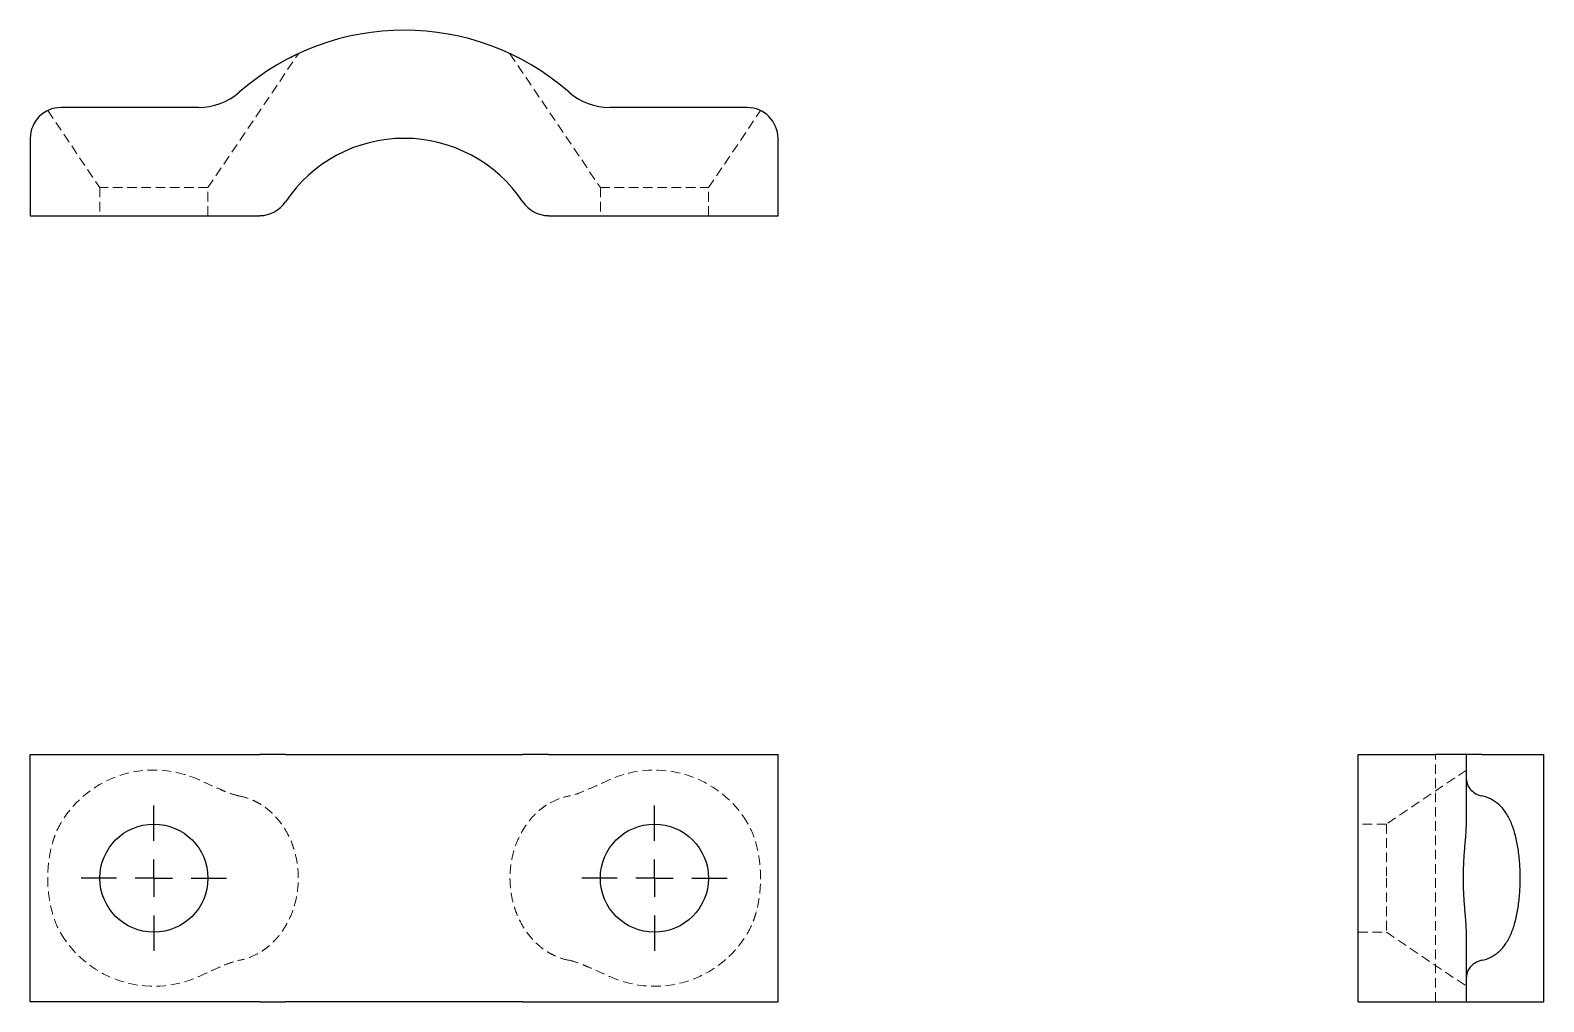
# Model space of a CAD drawing. Header units: millimetres. Extents: x 33 to 235, y 40 to 170.
import ezdxf

# ---------------------------------------------------------------- set-up
doc = ezdxf.new("R2010")
doc.units = ezdxf.units.MM
doc.linetypes.add('HIDDEN', pattern=[1.905, 1.27, -0.635])
doc.layers.add('10', color=7, linetype='Continuous')

# ---------------------------------------------------------------- blocks, each defined once
blk = doc.blocks.new('SW_CENTERMARKSYMBOL_0')
at = {"layer": '10', "color": 0}
for p, q in [((0, 5), (0, 9.73)), ((0, 0), (0, 2.5)), ((-5, 0), (-9.73, 0)), ((0, 0), (-2.5, 0)), ((0, 0), (0, -2.5)), ((0, 0), (2.5, 0)), ((5, 0), (9.73, 0)), ((0, -5), (0, -9.73))]:
    blk.add_line(p, q, dxfattribs=at)
blk = doc.blocks.new('SW_CENTERMARKSYMBOL_1')
at = {"layer": '10', "color": 0}
for p, q in [((0, 5), (0, 9.73)), ((0, 0), (0, 2.5)), ((-5, 0), (-9.73, 0)), ((0, 0), (-2.5, 0)), ((0, 0), (0, -2.5)), ((0, 0), (2.5, 0)), ((5, 0), (9.73, 0)), ((0, -5), (0, -9.73))]:
    blk.add_line(p, q, dxfattribs=at)

msp = doc.modelspace()

# ---------------------------------------------------------------- linework, layer by layer
at = {"color": 7, "linetype": 'HIDDEN', "lineweight": 18}
for p, q in [((56.76, 149.35), (68.85, 167.26)), ((97.15, 167.26), (109.24, 149.35)), ((35.34, 159.66), (42.3, 149.35)), ((123.7, 149.35), (130.66, 159.66)), ((56.76, 149.35), (42.3, 149.35)), ((42.3, 149.35), (42.3, 145.6)), ((56.76, 145.6), (56.76, 149.35)), ((109.24, 149.35), (123.7, 149.35)), ((109.24, 149.35), (109.24, 145.6)), ((123.7, 145.6), (123.7, 149.35)), ((220.93, 40.47), (220.93, 73.53)), ((225.07, 71.46), (214.35, 64.23)), ((214.35, 64.23), (210.6, 64.23)), ((214.35, 64.23), (214.35, 57)), ((214.35, 57), (214.35, 49.77)), ((210.6, 49.77), (214.35, 49.77)), ((214.35, 49.77), (225.07, 42.54))]:
    msp.add_line(p, q, dxfattribs=at)
at = {"color": 7, "linetype": 'Continuous', "lineweight": 25}
for p, q in [((55.49, 160.07), (37.13, 160.07)), ((128.87, 160.07), (110.51, 160.07)), ((33, 155.93), (33, 145.6)), ((133, 145.6), (133, 155.93)), ((33, 145.6), (63.7, 145.6)), ((102.3, 145.6), (133, 145.6)), ((33, 40.47), (33, 73.53)), ((33, 73.53), (63.7, 73.53)), ((67.14, 73.53), (63.7, 73.53)), ((67.14, 73.53), (98.86, 73.53)), ((102.3, 73.53), (98.86, 73.53)), ((102.3, 73.53), (133, 73.53)), ((133, 40.47), (133, 73.53)), ((210.6, 40.47), (210.6, 73.53)), ((210.6, 73.53), (220.93, 73.53)), ((225.07, 73.53), (220.93, 73.53)), ((225.07, 64.45), (225.07, 73.53)), ((227.11, 73.53), (225.07, 73.53)), ((227.11, 73.53), (235.4, 73.53)), ((235.4, 40.47), (235.4, 73.53)), ((225.07, 40.47), (225.07, 49.55)), ((63.7, 40.47), (33, 40.47)), ((63.7, 40.47), (67.14, 40.47)), ((98.86, 40.47), (67.14, 40.47)), ((98.86, 40.47), (102.3, 40.47)), ((102.3, 40.47), (133, 40.47)), ((210.6, 40.47), (220.93, 40.47)), ((220.93, 40.47), (225.07, 40.47)), ((225.07, 40.47), (227.11, 40.47)), ((227.11, 40.47), (235.4, 40.47))]:
    msp.add_line(p, q, dxfattribs=at)
for centre in [(49.53, 57), (116.47, 57)]:
    msp.add_circle(centre, 7.23, dxfattribs=at)
for centre, radius, start, end in [((83, 136.88), 33.52, 48.8308, 131.1692), ((55.49, 168.33), 8.26, 270, 311.1692), ((110.51, 168.33), 8.26, 228.8308, 270), ((37.13, 155.93), 4.13, 90, 180), ((128.87, 155.93), 4.13, 0, 90), ((83, 136.88), 19.06, 33.6781, 146.3219), ((63.7, 149.74), 4.13, 270, 326.3219), ((102.3, 149.74), 4.13, 213.6781, 270)]:
    msp.add_arc(centre, radius, start, end, dxfattribs=at)
at = {"color": 7, "linetype": 'HIDDEN', "lineweight": 18}
for centre, start, end in [((49.53, 57), 65.6439, 148.9973), ((116.47, 57), 31.0027, 114.3561), ((49.53, 57), 211.0027, 294.3561), ((116.47, 57), 245.6439, 328.9973)]:
    msp.add_arc(centre, 14.46, start, end, dxfattribs=at)
for points, knots in [([(68.85, 167.26), (68.82, 167.25), (68.76, 167.22), (68.33, 167.02), (67.74, 166.73), (67.17, 166.43), (66.85, 166.25), (66.69, 166.16)], [0, 0, 0, 0, 0.250535, 0.507881, 0.758524, 0.888018, 1, 1, 1, 1]), ([(60.93, 67.99), (60.53, 68.07), (60.12, 68.2), (59.47, 68.43), (59.25, 68.52), (58.8, 68.7), (58.57, 68.8), (57.88, 69.1), (57.41, 69.31), (56.46, 69.74), (55.98, 69.96), (55.49, 70.18)], [0, 0, 0, 0, 0.25, 0.25, 0.375, 0.375, 0.5, 0.5, 0.75, 0.75, 1, 1, 1, 1]), ([(110.51, 70.18), (110.02, 69.96), (109.54, 69.74), (108.6, 69.31), (108.13, 69.1), (107.2, 68.7), (106.76, 68.51), (105.89, 68.2), (105.46, 68.07), (105.07, 67.99)], [0, 0, 0, 0, 0.25, 0.25, 0.5, 0.5, 0.75, 0.75, 1, 1, 1, 1]), ([(60.93, 67.99), (61.43, 67.9), (61.93, 67.76), (62.68, 67.47), (62.92, 67.35), (63.42, 67.1), (63.67, 66.96), (64.39, 66.5), (64.86, 66.14), (65.51, 65.52), (65.72, 65.3), (66.13, 64.84), (66.33, 64.6), (66.89, 63.84), (67.23, 63.3), (67.66, 62.43), (67.8, 62.13), (68.04, 61.53), (68.15, 61.22), (68.45, 60.28), (68.59, 59.64), (68.74, 58.66), (68.78, 58.33), (68.83, 57.66), (68.85, 57.33), (68.84, 56.33), (68.79, 55.67), (68.6, 54.37), (68.45, 53.73), (68.05, 52.47), (67.81, 51.87), (67.38, 51.01), (67.22, 50.73), (66.89, 50.18), (66.71, 49.92), (66.15, 49.16), (65.74, 48.7), (65.09, 48.08), (64.86, 47.88), (64.4, 47.52), (64.16, 47.35), (63.43, 46.89), (62.94, 46.64), (61.94, 46.24), (61.43, 46.1), (60.93, 46.01)], [0, 0, 0, 0, 0.0625, 0.0625, 0.09375, 0.09375, 0.125, 0.125, 0.1875, 0.1875, 0.21875, 0.21875, 0.25, 0.25, 0.3125, 0.3125, 0.34375, 0.34375, 0.375, 0.375, 0.4375, 0.4375, 0.46875, 0.46875, 0.5, 0.5, 0.5625, 0.5625, 0.625, 0.625, 0.6875, 0.6875, 0.71875, 0.71875, 0.75, 0.75, 0.8125, 0.8125, 0.84375, 0.84375, 0.875, 0.875, 0.9375, 0.9375, 1, 1, 1, 1]), ([(105.07, 46.01), (104.57, 46.1), (104.07, 46.24), (103.32, 46.53), (103.08, 46.65), (102.58, 46.9), (102.33, 47.04), (101.61, 47.5), (101.14, 47.86), (100.49, 48.48), (100.28, 48.7), (99.87, 49.16), (99.67, 49.4), (99.11, 50.16), (98.77, 50.7), (98.34, 51.57), (98.2, 51.87), (97.96, 52.47), (97.85, 52.78), (97.55, 53.72), (97.41, 54.36), (97.26, 55.34), (97.22, 55.67), (97.17, 56.34), (97.15, 56.67), (97.16, 57.67), (97.21, 58.33), (97.4, 59.63), (97.55, 60.27), (97.95, 61.53), (98.19, 62.13), (98.62, 62.99), (98.78, 63.27), (99.11, 63.82), (99.29, 64.08), (99.85, 64.84), (100.26, 65.3), (100.91, 65.92), (101.14, 66.12), (101.6, 66.48), (101.84, 66.65), (102.57, 67.11), (103.06, 67.36), (104.06, 67.76), (104.57, 67.9), (105.07, 67.99)], [0, 0, 0, 0, 0.0625, 0.0625, 0.09375, 0.09375, 0.125, 0.125, 0.1875, 0.1875, 0.21875, 0.21875, 0.25, 0.25, 0.3125, 0.3125, 0.34375, 0.34375, 0.375, 0.375, 0.4375, 0.4375, 0.46875, 0.46875, 0.5, 0.5, 0.5625, 0.5625, 0.625, 0.625, 0.6875, 0.6875, 0.71875, 0.71875, 0.75, 0.75, 0.8125, 0.8125, 0.84375, 0.84375, 0.875, 0.875, 0.9375, 0.9375, 1, 1, 1, 1]), ([(37.13, 64.45), (36.79, 63.89), (36.52, 63.3), (36.18, 62.39), (36.08, 62.09), (35.9, 61.47), (35.82, 61.15), (35.61, 60.2), (35.51, 59.57), (35.37, 58.29), (35.34, 57.65), (35.34, 56.36), (35.37, 55.7), (35.51, 54.42), (35.61, 53.78), (35.89, 52.53), (36.07, 51.92), (36.52, 50.71), (36.79, 50.11), (37.13, 49.55)], [0, 0, 0, 0, 0.125, 0.125, 0.1875, 0.1875, 0.25, 0.25, 0.375, 0.375, 0.5, 0.5, 0.625, 0.625, 0.75, 0.75, 0.875, 0.875, 1, 1, 1, 1]), ([(128.87, 49.55), (129.21, 50.11), (129.48, 50.7), (129.82, 51.61), (129.92, 51.91), (130.1, 52.53), (130.18, 52.85), (130.39, 53.8), (130.49, 54.43), (130.63, 55.71), (130.66, 56.35), (130.66, 57.64), (130.63, 58.3), (130.49, 59.58), (130.39, 60.22), (130.11, 61.47), (129.93, 62.08), (129.48, 63.29), (129.21, 63.89), (128.87, 64.45)], [0, 0, 0, 0, 0.125, 0.125, 0.1875, 0.1875, 0.25, 0.25, 0.375, 0.375, 0.5, 0.5, 0.625, 0.625, 0.75, 0.75, 0.875, 0.875, 1, 1, 1, 1]), ([(55.49, 43.82), (55.98, 44.04), (56.46, 44.26), (57.4, 44.69), (57.87, 44.9), (58.8, 45.3), (59.24, 45.49), (60.11, 45.8), (60.54, 45.93), (60.93, 46.01)], [0, 0, 0, 0, 0.25, 0.25, 0.5, 0.5, 0.75, 0.75, 1, 1, 1, 1]), ([(105.07, 46.01), (105.47, 45.93), (105.88, 45.8), (106.53, 45.57), (106.75, 45.48), (107.2, 45.3), (107.43, 45.2), (108.12, 44.9), (108.59, 44.69), (109.54, 44.26), (110.02, 44.04), (110.51, 43.82)], [0, 0, 0, 0, 0.25, 0.25, 0.375, 0.375, 0.5, 0.5, 0.75, 0.75, 1, 1, 1, 1])]:
    msp.add_open_spline(points, degree=3, knots=knots, dxfattribs=at)
at = {"color": 7, "linetype": 'Continuous', "lineweight": 25}
for points, knots in [([(225.07, 70.18), (225.07, 69.96), (225.11, 69.74), (225.28, 69.31), (225.4, 69.1), (225.74, 68.7), (225.95, 68.51), (226.46, 68.2), (226.76, 68.07), (227.11, 67.99)], [0, 0, 0, 0, 0.25, 0.25, 0.5, 0.5, 0.75, 0.75, 1, 1, 1, 1]), ([(227.11, 46.01), (227.54, 46.1), (227.95, 46.24), (228.53, 46.53), (228.72, 46.65), (229.08, 46.9), (229.26, 47.04), (229.76, 47.5), (230.07, 47.86), (230.47, 48.48), (230.6, 48.7), (230.85, 49.16), (230.96, 49.4), (231.28, 50.16), (231.45, 50.7), (231.68, 51.57), (231.75, 51.87), (231.87, 52.47), (231.93, 52.78), (232.07, 53.72), (232.14, 54.36), (232.21, 55.34), (232.23, 55.67), (232.26, 56.34), (232.26, 56.67), (232.26, 57.67), (232.24, 58.33), (232.14, 59.63), (232.07, 60.27), (231.88, 61.53), (231.76, 62.13), (231.53, 62.99), (231.45, 63.27), (231.27, 63.82), (231.17, 64.08), (230.86, 64.84), (230.62, 65.3), (230.21, 65.92), (230.07, 66.12), (229.76, 66.48), (229.6, 66.65), (229.1, 67.11), (228.74, 67.36), (227.96, 67.76), (227.55, 67.9), (227.11, 67.99)], [0, 0, 0, 0, 0.0625, 0.0625, 0.09375, 0.09375, 0.125, 0.125, 0.1875, 0.1875, 0.21875, 0.21875, 0.25, 0.25, 0.3125, 0.3125, 0.34375, 0.34375, 0.375, 0.375, 0.4375, 0.4375, 0.46875, 0.46875, 0.5, 0.5, 0.5625, 0.5625, 0.625, 0.625, 0.6875, 0.6875, 0.71875, 0.71875, 0.75, 0.75, 0.8125, 0.8125, 0.84375, 0.84375, 0.875, 0.875, 0.9375, 0.9375, 1, 1, 1, 1]), ([(225.07, 49.55), (225.07, 50.11), (225.03, 50.7), (224.96, 51.61), (224.93, 51.91), (224.88, 52.53), (224.85, 52.85), (224.78, 53.8), (224.73, 54.43), (224.67, 55.71), (224.66, 56.35), (224.66, 57.64), (224.67, 58.3), (224.74, 59.58), (224.78, 60.22), (224.88, 61.47), (224.93, 62.08), (225.03, 63.29), (225.07, 63.89), (225.07, 64.45)], [0, 0, 0, 0, 0.125, 0.125, 0.1875, 0.1875, 0.25, 0.25, 0.375, 0.375, 0.5, 0.5, 0.625, 0.625, 0.75, 0.75, 0.875, 0.875, 1, 1, 1, 1]), ([(227.11, 46.01), (226.76, 45.93), (226.46, 45.8), (226.08, 45.57), (225.96, 45.48), (225.75, 45.3), (225.65, 45.2), (225.4, 44.9), (225.28, 44.69), (225.11, 44.26), (225.07, 44.04), (225.07, 43.82)], [0, 0, 0, 0, 0.25, 0.25, 0.375, 0.375, 0.5, 0.5, 0.75, 0.75, 1, 1, 1, 1])]:
    msp.add_open_spline(points, degree=3, knots=knots, dxfattribs=at)

# ---------------------------------------------------------------- block references
at = {"layer": '10'}
for name, p in [('SW_CENTERMARKSYMBOL_0', (49.53, 57)), ('SW_CENTERMARKSYMBOL_1', (116.47, 57))]:
    msp.add_blockref(name, p, dxfattribs=at)

doc.saveas('drawing.dxf')
